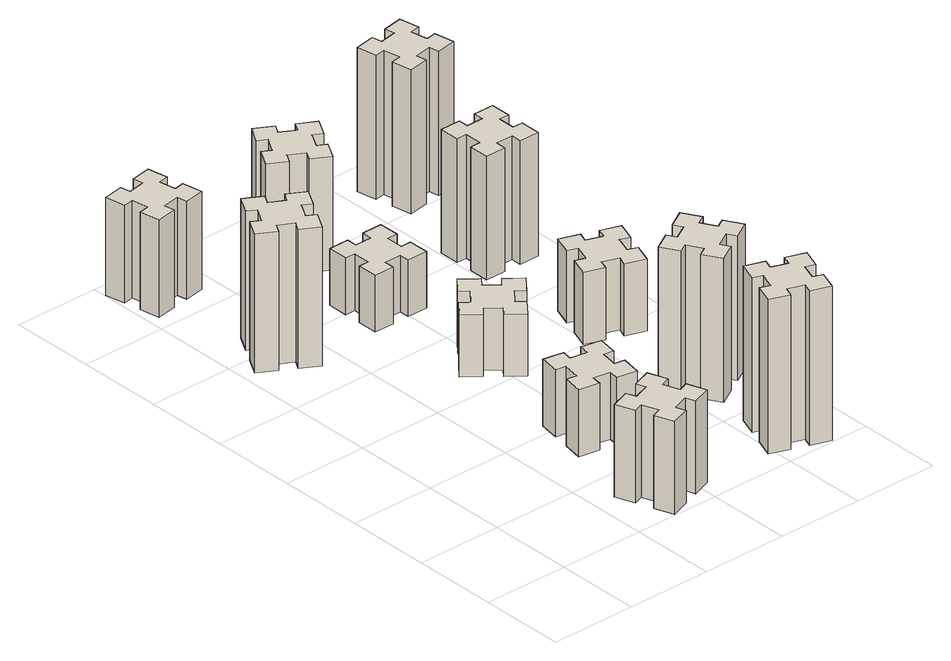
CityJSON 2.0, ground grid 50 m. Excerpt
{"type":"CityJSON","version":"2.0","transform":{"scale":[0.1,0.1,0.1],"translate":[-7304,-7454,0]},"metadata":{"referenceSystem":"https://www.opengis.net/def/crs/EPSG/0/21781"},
"CityObjects":{
"building1":{"type":"Building","attributes":{"class":"1000","function":"1000","usage":"1000","yearOfConstruction":2016,"roofType":"1000","measuredHeight":54,"storeysAboveGround":30,"storeysBelowGround":0},"geometry":[{"type":"Solid","lod":"1","boundaries":[[[[0,1,2,3,4,5,6,7,8,9,10,11,12,13,14,15,16,17,18,19]],[[17,16,20,21]],[[16,15,22,20]],[[15,14,23,22]],[[14,13,24,23]],[[13,12,25,24]],[[12,11,26,25]],[[11,10,27,26]],[[10,9,28,27]],[[9,8,29,28]],[[8,7,30,29]],[[7,6,31,30]],[[6,5,32,31]],[[5,4,33,32]],[[4,3,34,33]],[[3,2,35,34]],[[2,1,36,35]],[[1,0,37,36]],[[0,19,38,37]],[[19,18,39,38]],[[18,17,21,39]],[[24,25,26,27,28,29,30,31,32,33,34,35,36,37,38,39,21,20,22,23]]]]}]},
"building2":{"type":"Building","attributes":{"class":"1000","function":"1000","usage":"1000","yearOfConstruction":2016,"roofType":"1000","measuredHeight":81,"storeysAboveGround":30,"storeysBelowGround":0},"geometry":[{"type":"Solid","lod":"1","boundaries":[[[[40,41,42,43,44,45,46,47,48,49,50,51,52,53,54,55,56,57,58,59]],[[57,56,60,61]],[[56,55,62,60]],[[55,54,63,62]],[[54,53,64,63]],[[53,52,65,64]],[[52,51,66,65]],[[51,50,67,66]],[[50,49,68,67]],[[49,48,69,68]],[[48,47,70,69]],[[47,46,71,70]],[[46,45,72,71]],[[45,44,73,72]],[[44,43,74,73]],[[43,42,75,74]],[[42,41,76,75]],[[41,40,77,76]],[[40,59,78,77]],[[59,58,79,78]],[[58,57,61,79]],[[64,65,66,67,68,69,70,71,72,73,74,75,76,77,78,79,61,60,62,63]]]]}]},
"building3":{"type":"Building","attributes":{"class":"1000","function":"1000","usage":"1000","yearOfConstruction":2016,"roofType":"1000","measuredHeight":57,"storeysAboveGround":30,"storeysBelowGround":0},"geometry":[{"type":"Solid","lod":"1","boundaries":[[[[80,81,82,83,84,85,86,87,88,89,90,91,92,93,94,95,96,97,98,99]],[[97,96,100,101]],[[96,95,102,100]],[[95,94,103,102]],[[94,93,104,103]],[[93,92,105,104]],[[92,91,106,105]],[[91,90,107,106]],[[90,89,108,107]],[[89,88,109,108]],[[88,87,110,109]],[[87,86,111,110]],[[86,85,112,111]],[[85,84,113,112]],[[84,83,114,113]],[[83,82,115,114]],[[82,81,116,115]],[[81,80,117,116]],[[80,99,118,117]],[[99,98,119,118]],[[98,97,101,119]],[[104,105,106,107,108,109,110,111,112,113,114,115,116,117,118,119,101,100,102,103]]]]}]},
"building4":{"type":"Building","attributes":{"class":"1000","function":"1000","usage":"1000","yearOfConstruction":2016,"roofType":"1000","measuredHeight":39,"storeysAboveGround":30,"storeysBelowGround":0},"geometry":[{"type":"Solid","lod":"1","boundaries":[[[[120,121,122,123,124,125,126,127,128,129,130,131,132,133,134,135,136,137,138,139]],[[137,136,140,141]],[[136,135,142,140]],[[135,134,143,142]],[[134,133,144,143]],[[133,132,145,144]],[[132,131,146,145]],[[131,130,147,146]],[[130,129,148,147]],[[129,128,149,148]],[[128,127,150,149]],[[127,126,151,150]],[[126,125,152,151]],[[125,124,153,152]],[[124,123,154,153]],[[123,122,155,154]],[[122,121,156,155]],[[121,120,157,156]],[[120,139,158,157]],[[139,138,159,158]],[[138,137,141,159]],[[144,145,146,147,148,149,150,151,152,153,154,155,156,157,158,159,141,140,142,143]]]]}]},
"building5":{"type":"Building","attributes":{"class":"1000","function":"1000","usage":"1000","yearOfConstruction":2016,"roofType":"1000","measuredHeight":36,"storeysAboveGround":30,"storeysBelowGround":0},"geometry":[{"type":"Solid","lod":"1","boundaries":[[[[160,161,162,163,164,165,166,167,168,169,170,171,172,173,174,175,176,177,178,179]],[[177,176,180,181]],[[176,175,182,180]],[[175,174,183,182]],[[174,173,184,183]],[[173,172,185,184]],[[172,171,186,185]],[[171,170,187,186]],[[170,169,188,187]],[[169,168,189,188]],[[168,167,190,189]],[[167,166,191,190]],[[166,165,192,191]],[[165,164,193,192]],[[164,163,194,193]],[[163,162,195,194]],[[162,161,196,195]],[[161,160,197,196]],[[160,179,198,197]],[[179,178,199,198]],[[178,177,181,199]],[[184,185,186,187,188,189,190,191,192,193,194,195,196,197,198,199,181,180,182,183]]]]}]},
"building6":{"type":"Building","attributes":{"class":"1000","function":"1000","usage":"1000","yearOfConstruction":2016,"roofType":"1000","measuredHeight":33,"storeysAboveGround":30,"storeysBelowGround":0},"geometry":[{"type":"Solid","lod":"1","boundaries":[[[[200,201,202,203,204,205,206,207,208,209,210,211,212,213,214,215,216,217,218,219]],[[217,216,220,221]],[[216,215,222,220]],[[215,214,223,222]],[[214,213,224,223]],[[213,212,225,224]],[[212,211,226,225]],[[211,210,227,226]],[[210,209,228,227]],[[209,208,229,228]],[[208,207,230,229]],[[207,206,231,230]],[[206,205,232,231]],[[205,204,233,232]],[[204,203,234,233]],[[203,202,235,234]],[[202,201,236,235]],[[201,200,237,236]],[[200,219,238,237]],[[219,218,239,238]],[[218,217,221,239]],[[224,225,226,227,228,229,230,231,232,233,234,235,236,237,238,239,221,220,222,223]]]]}]},
"building7":{"type":"Building","attributes":{"class":"1000","function":"1000","usage":"1000","yearOfConstruction":2016,"roofType":"1000","measuredHeight":90,"storeysAboveGround":30,"storeysBelowGround":0},"geometry":[{"type":"Solid","lod":"1","boundaries":[[[[240,241,242,243,244,245,246,247,248,249,250,251,252,253,254,255,256,257,258,259]],[[257,256,260,261]],[[256,255,262,260]],[[255,254,263,262]],[[254,253,264,263]],[[253,252,265,264]],[[252,251,266,265]],[[251,250,267,266]],[[250,249,268,267]],[[249,248,269,268]],[[248,247,270,269]],[[247,246,271,270]],[[246,245,272,271]],[[245,244,273,272]],[[244,243,274,273]],[[243,242,275,274]],[[242,241,276,275]],[[241,240,277,276]],[[240,259,278,277]],[[259,258,279,278]],[[258,257,261,279]],[[264,265,266,267,268,269,270,271,272,273,274,275,276,277,278,279,261,260,262,263]]]]}]},
"building8":{"type":"Building","attributes":{"class":"1000","function":"1000","usage":"1000","yearOfConstruction":2016,"roofType":"1000","measuredHeight":66,"storeysAboveGround":30,"storeysBelowGround":0},"geometry":[{"type":"Solid","lod":"1","boundaries":[[[[280,281,282,283,284,285,286,287,288,289,290,291,292,293,294,295,296,297,298,299]],[[297,296,300,301]],[[296,295,302,300]],[[295,294,303,302]],[[294,293,304,303]],[[293,292,305,304]],[[292,291,306,305]],[[291,290,307,306]],[[290,289,308,307]],[[289,288,309,308]],[[288,287,310,309]],[[287,286,311,310]],[[286,285,312,311]],[[285,284,313,312]],[[284,283,314,313]],[[283,282,315,314]],[[282,281,316,315]],[[281,280,317,316]],[[280,299,318,317]],[[299,298,319,318]],[[298,297,301,319]],[[304,305,306,307,308,309,310,311,312,313,314,315,316,317,318,319,301,300,302,303]]]]}]},
"building9":{"type":"Building","attributes":{"class":"1000","function":"1000","usage":"1000","yearOfConstruction":2016,"roofType":"1000","measuredHeight":84,"storeysAboveGround":30,"storeysBelowGround":0},"geometry":[{"type":"Solid","lod":"1","boundaries":[[[[320,321,322,323,324,325,326,327,328,329,330,331,332,333,334,335,336,337,338,339]],[[337,336,340,341]],[[336,335,342,340]],[[335,334,343,342]],[[334,333,344,343]],[[333,332,345,344]],[[332,331,346,345]],[[331,330,347,346]],[[330,329,348,347]],[[329,328,349,348]],[[328,327,350,349]],[[327,326,351,350]],[[326,325,352,351]],[[325,324,353,352]],[[324,323,354,353]],[[323,322,355,354]],[[322,321,356,355]],[[321,320,357,356]],[[320,339,358,357]],[[339,338,359,358]],[[338,337,341,359]],[[344,345,346,347,348,349,350,351,352,353,354,355,356,357,358,359,341,340,342,343]]]]}]},
"building10":{"type":"Building","attributes":{"class":"1000","function":"1000","usage":"1000","yearOfConstruction":2016,"roofType":"1000","measuredHeight":42,"storeysAboveGround":30,"storeysBelowGround":0},"geometry":[{"type":"Solid","lod":"1","boundaries":[[[[360,361,362,363,364,365,366,367,368,369,370,371,372,373,374,375,376,377,378,379]],[[377,376,380,381]],[[376,375,382,380]],[[375,374,383,382]],[[374,373,384,383]],[[373,372,385,384]],[[372,371,386,385]],[[371,370,387,386]],[[370,369,388,387]],[[369,368,389,388]],[[368,367,390,389]],[[367,366,391,390]],[[366,365,392,391]],[[365,364,393,392]],[[364,363,394,393]],[[363,362,395,394]],[[362,361,396,395]],[[361,360,397,396]],[[360,379,398,397]],[[379,378,399,398]],[[378,377,381,399]],[[384,385,386,387,388,389,390,391,392,393,394,395,396,397,398,399,381,380,382,383]]]]}]},
"building11":{"type":"Building","attributes":{"class":"1000","function":"1000","usage":"1000","yearOfConstruction":2016,"roofType":"1000","measuredHeight":72,"storeysAboveGround":30,"storeysBelowGround":0},"geometry":[{"type":"Solid","lod":"1","boundaries":[[[[400,401,402,403,404,405,406,407,408,409,410,411,412,413,414,415,416,417,418,419]],[[417,416,420,421]],[[416,415,422,420]],[[415,414,423,422]],[[414,413,424,423]],[[413,412,425,424]],[[412,411,426,425]],[[411,410,427,426]],[[410,409,428,427]],[[409,408,429,428]],[[408,407,430,429]],[[407,406,431,430]],[[406,405,432,431]],[[405,404,433,432]],[[404,403,434,433]],[[403,402,435,434]],[[402,401,436,435]],[[401,400,437,436]],[[400,419,438,437]],[[419,418,439,438]],[[418,417,421,439]],[[424,425,426,427,428,429,430,431,432,433,434,435,436,437,438,439,421,420,422,423]]]]}]},
"building12":{"type":"Building","attributes":{"class":"1000","function":"1000","usage":"1000","yearOfConstruction":2016,"roofType":"1000","measuredHeight":84,"storeysAboveGround":30,"storeysBelowGround":0},"geometry":[{"type":"Solid","lod":"1","boundaries":[[[[440,441,442,443,444,445,446,447,448,449,450,451,452,453,454,455,456,457,458,459]],[[457,456,460,461]],[[456,455,462,460]],[[455,454,463,462]],[[454,453,464,463]],[[453,452,465,464]],[[452,451,466,465]],[[451,450,467,466]],[[450,449,468,467]],[[449,448,469,468]],[[448,447,470,469]],[[447,446,471,470]],[[446,445,472,471]],[[445,444,473,472]],[[444,443,474,473]],[[443,442,475,474]],[[442,441,476,475]],[[441,440,477,476]],[[440,459,478,477]],[[459,458,479,478]],[[458,457,461,479]],[[464,465,466,467,468,469,470,471,472,473,474,475,476,477,478,479,461,460,462,463]]]]}]}
},
"vertices":[
[966,216,0],[932,310,0],[988,330,0],[947,443,0],[834,402,0],[855,346,0],[761,312,0],[740,368,0],[627,327,0],[669,214,0],[725,235,0],[759,141,0],[703,120,0],[744,7,0],[857,49,0],[836,105,0],[930,139,0],[950,83,0],[1063,124,0],[1022,237,0],[930,139,540],[950,83,540],[836,105,540],[857,49,540],[744,7,540],[703,120,540],[759,141,540],[725,235,540],[669,214,540],[627,327,540],[740,368,540],[761,312,540],[855,346,540],[834,402,540],[947,443,540],[988,330,540],[932,310,540],[966,216,540],[1022,237,540],[1063,124,540],
[404,2516,0],[317,2566,0],[347,2618,0],[243,2678,0],[183,2574,0],[235,2544,0],[185,2457,0],[133,2487,0],[73,2383,0],[177,2323,0],[207,2375,0],[294,2325,0],[264,2273,0],[368,2213,0],[428,2317,0],[376,2347,0],[426,2434,0],[478,2404,0],[538,2508,0],[434,2568,0],[426,2434,810],[478,2404,810],[376,2347,810],[428,2317,810],[368,2213,810],[264,2273,810],[294,2325,810],[207,2375,810],[177,2323,810],[73,2383,810],[133,2487,810],[185,2457,810],[235,2544,810],[183,2574,810],[243,2678,810],[347,2618,810],[317,2566,810],[404,2516,810],[434,2568,810],[538,2508,810],
[88,3315,0],[106,3217,0],[47,3207,0],[67,3088,0],[186,3109,0],[175,3168,0],[274,3186,0],[284,3127,0],[402,3147,0],[381,3266,0],[322,3255,0],[305,3354,0],[364,3364,0],[343,3482,0],[225,3461,0],[235,3402,0],[137,3385,0],[127,3444,0],[8,3423,0],[29,3305,0],[137,3385,570],[127,3444,570],[235,3402,570],[225,3461,570],[343,3482,570],[364,3364,570],[305,3354,570],[322,3255,570],[381,3266,570],[402,3147,570],[284,3127,570],[274,3186,570],[175,3168,570],[186,3109,570],[67,3088,570],[47,3207,570],[106,3217,570],[88,3315,570],[29,3305,570],[8,3423,570],
[846,934,0],[828,835,0],[769,846,0],[748,727,0],[867,707,0],[877,766,0],[975,748,0],[965,689,0],[1083,668,0],[1104,787,0],[1045,797,0],[1062,895,0],[1121,885,0],[1142,1003,0],[1024,1024,0],[1014,965,0],[915,982,0],[926,1041,0],[807,1062,0],[787,944,0],[915,982,390],[926,1041,390],[1014,965,390],[1024,1024,390],[1142,1003,390],[1121,885,390],[1062,895,390],[1045,797,390],[1104,787,390],[1083,668,390],[965,689,390],[975,748,390],[877,766,390],[867,707,390],[748,727,390],[769,846,390],[828,835,390],[846,934,390],[787,944,390],[807,1062,390],
[1097,1596,0],[1162,1673,0],[1208,1634,0],[1285,1726,0],[1193,1803,0],[1154,1757,0],[1078,1822,0],[1116,1868,0],[1024,1945,0],[947,1853,0],[993,1814,0],[929,1738,0],[883,1776,0],[806,1684,0],[898,1607,0],[936,1653,0],[1013,1589,0],[974,1543,0],[1066,1466,0],[1143,1558,0],[1013,1589,360],[974,1543,360],[936,1653,360],[898,1607,360],[806,1684,360],[883,1776,360],[929,1738,360],[993,1814,360],[947,1853,360],[1024,1945,360],[1116,1868,360],[1078,1822,360],[1154,1757,360],[1193,1803,360],[1285,1726,360],[1208,1634,360],[1162,1673,360],[1097,1596,360],[1143,1558,360],[1066,1466,360],
[895,2335,0],[995,2335,0],[995,2275,0],[1115,2275,0],[1115,2395,0],[1055,2395,0],[1055,2495,0],[1115,2495,0],[1115,2615,0],[995,2615,0],[995,2555,0],[895,2555,0],[895,2615,0],[775,2615,0],[775,2495,0],[835,2495,0],[835,2395,0],[775,2395,0],[775,2275,0],[895,2275,0],[835,2395,330],[775,2395,330],[835,2495,330],[775,2495,330],[775,2615,330],[895,2615,330],[895,2555,330],[995,2555,330],[995,2615,330],[1115,2615,330],[1115,2495,330],[1055,2495,330],[1055,2395,330],[1115,2395,330],[1115,2275,330],[995,2275,330],[995,2335,330],[895,2335,330],[895,2275,330],[775,2275,330],
[1772,141,0],[1806,235,0],[1862,214,0],[1903,327,0],[1790,368,0],[1770,312,0],[1676,346,0],[1697,402,0],[1584,443,0],[1543,330,0],[1599,310,0],[1565,216,0],[1509,237,0],[1467,124,0],[1580,83,0],[1601,139,0],[1695,105,0],[1674,49,0],[1787,7,0],[1828,120,0],[1695,105,900],[1674,49,900],[1601,139,900],[1580,83,900],[1467,124,900],[1509,237,900],[1565,216,900],[1599,310,900],[1543,330,900],[1584,443,900],[1697,402,900],[1676,346,900],[1770,312,900],[1790,368,900],[1903,327,900],[1862,214,900],[1806,235,900],[1772,141,900],[1828,120,900],[1787,7,900],
[1044,3156,0],[957,3206,0],[987,3258,0],[883,3318,0],[823,3214,0],[875,3184,0],[825,3097,0],[773,3127,0],[713,3023,0],[817,2963,0],[847,3015,0],[934,2965,0],[904,2913,0],[1008,2853,0],[1068,2957,0],[1016,2987,0],[1066,3074,0],[1118,3044,0],[1178,3148,0],[1074,3208,0],[1066,3074,660],[1118,3044,660],[1016,2987,660],[1068,2957,660],[1008,2853,660],[904,2913,660],[934,2965,660],[847,3015,660],[817,2963,660],[713,3023,660],[773,3127,660],[825,3097,660],[875,3184,660],[823,3214,660],[883,3318,660],[987,3258,660],[957,3206,660],[1044,3156,660],[1074,3208,660],[1178,3148,660],
[1565,854,0],[1615,767,0],[1563,737,0],[1623,633,0],[1727,693,0],[1697,745,0],[1784,795,0],[1814,743,0],[1918,803,0],[1858,907,0],[1806,877,0],[1756,964,0],[1808,994,0],[1748,1098,0],[1644,1038,0],[1674,986,0],[1587,936,0],[1557,988,0],[1453,928,0],[1513,824,0],[1587,936,840],[1557,988,840],[1674,986,840],[1644,1038,840],[1748,1098,840],[1808,994,840],[1756,964,840],[1806,877,840],[1858,907,840],[1918,803,840],[1814,743,840],[1784,795,840],[1697,745,840],[1727,693,840],[1623,633,840],[1563,737,840],[1615,767,840],[1565,854,840],[1513,824,840],[1453,928,840],
[1770,1692,0],[1676,1726,0],[1697,1782,0],[1584,1823,0],[1543,1710,0],[1599,1690,0],[1565,1596,0],[1509,1617,0],[1467,1504,0],[1580,1463,0],[1601,1519,0],[1695,1485,0],[1674,1429,0],[1787,1387,0],[1828,1500,0],[1772,1521,0],[1806,1615,0],[1862,1594,0],[1903,1707,0],[1790,1748,0],[1806,1615,420],[1862,1594,420],[1772,1521,420],[1828,1500,420],[1787,1387,420],[1674,1429,420],[1695,1485,420],[1601,1519,420],[1580,1463,420],[1467,1504,420],[1509,1617,420],[1565,1596,420],[1599,1690,420],[1543,1710,420],[1584,1823,420],[1697,1782,420],[1676,1726,420],[1770,1692,420],[1790,1748,420],[1903,1707,420],
[1735,2555,0],[1635,2555,0],[1635,2615,0],[1515,2615,0],[1515,2495,0],[1575,2495,0],[1575,2395,0],[1515,2395,0],[1515,2275,0],[1635,2275,0],[1635,2335,0],[1735,2335,0],[1735,2275,0],[1855,2275,0],[1855,2395,0],[1795,2395,0],[1795,2495,0],[1855,2495,0],[1855,2615,0],[1735,2615,0],[1795,2495,720],[1855,2495,720],[1795,2395,720],[1855,2395,720],[1855,2275,720],[1735,2275,720],[1735,2335,720],[1635,2335,720],[1635,2275,720],[1515,2275,720],[1515,2395,720],[1575,2395,720],[1575,2495,720],[1515,2495,720],[1515,2615,720],[1635,2615,720],[1635,2555,720],[1735,2555,720],[1735,2615,720],[1855,2615,720],
[1902,3155,0],[1885,3254,0],[1944,3264,0],[1923,3382,0],[1805,3361,0],[1815,3302,0],[1717,3285,0],[1707,3344,0],[1588,3323,0],[1609,3205,0],[1668,3215,0],[1686,3117,0],[1627,3107,0],[1647,2988,0],[1766,3009,0],[1755,3068,0],[1854,3086,0],[1864,3027,0],[1982,3047,0],[1961,3166,0],[1854,3086,840],[1864,3027,840],[1755,3068,840],[1766,3009,840],[1647,2988,840],[1627,3107,840],[1686,3117,840],[1668,3215,840],[1609,3205,840],[1588,3323,840],[1707,3344,840],[1717,3285,840],[1815,3302,840],[1805,3361,840],[1923,3382,840],[1944,3264,840],[1885,3254,840],[1902,3155,840],[1961,3166,840],[1982,3047,840]
]}
